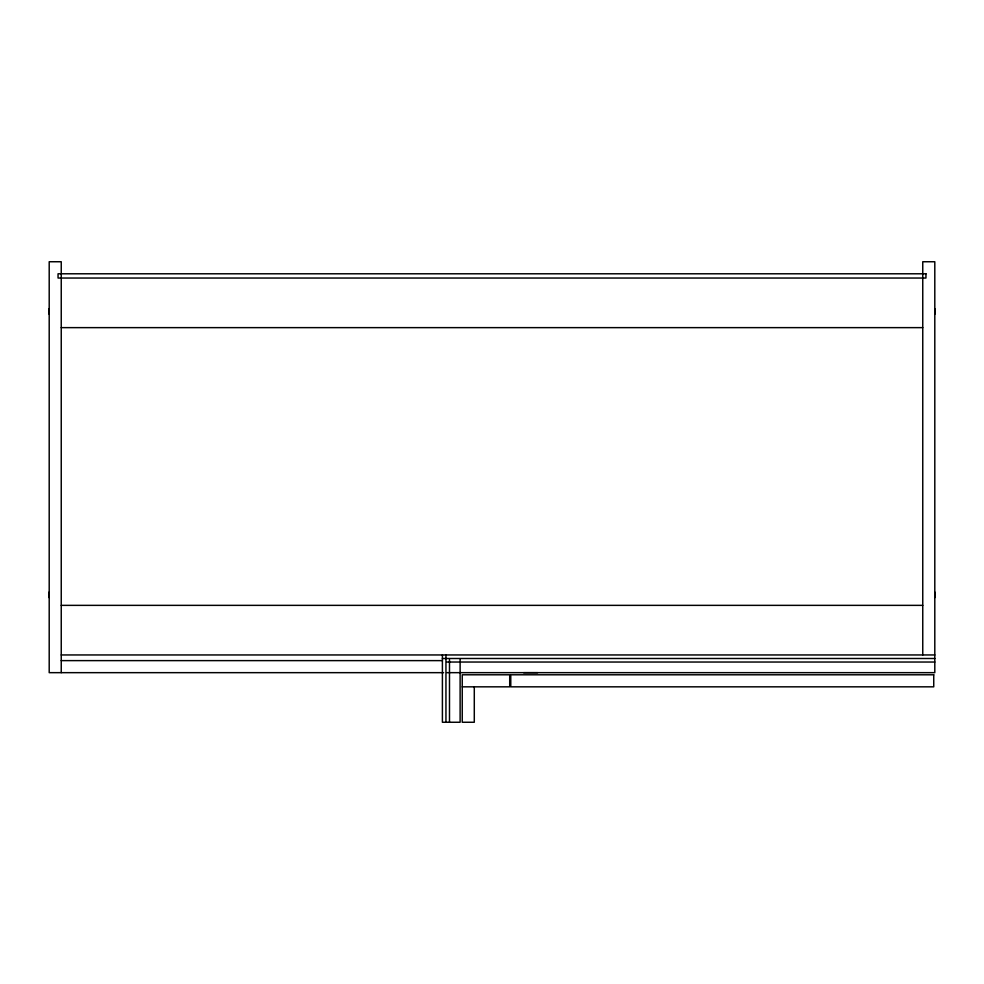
<?xml version="1.0" encoding="UTF-8"?>
<svg xmlns="http://www.w3.org/2000/svg" width="984" height="984" viewBox="0 0 984 984"><rect width="100%" height="100%" fill="white"/><g stroke="black" fill="none" stroke-linecap="round" stroke-linejoin="round"><path stroke-width="1.48" d="M61.242 327.635L922.758 327.635M61.242 605.357L922.758 605.357M61.242 654.95L934.8 654.95M442.406 658.493L934.8 658.493M61.242 660.621L442.406 660.621M447.007 662.035L934.8 662.035M443.624 672.662L49.2 672.662L49.2 261.744L61.242 261.744L61.242 672.662M447.007 672.662L934.8 672.662L934.8 261.744L922.758 261.744L922.758 654.95M523.648 672.687L537.658 672.687M462.246 686.832L509.712 686.832L509.712 674.79L462.246 674.79L462.246 722.256L474.288 722.256L474.288 686.832M460.118 659.538L460.118 722.256L442.406 722.256L442.406 654.95M449.491 659.538L449.491 722.256M445.949 654.95L445.949 722.256M49.163 314.24A21.377 21.377 0 0 1 49.163 308.644M934.812 308.668A21.316 21.316 0 0 1 934.825 314.265M934.812 592.061A21.316 21.316 0 0 1 934.825 597.657M49.163 597.632A21.377 21.377 0 0 1 49.163 592.036M925.944 273.786L58.056 273.786L58.056 278.041L925.944 278.041L925.944 273.786M933.742 674.79L510.77 674.79L510.77 686.832L933.742 686.832L933.742 674.79"/></g></svg>
